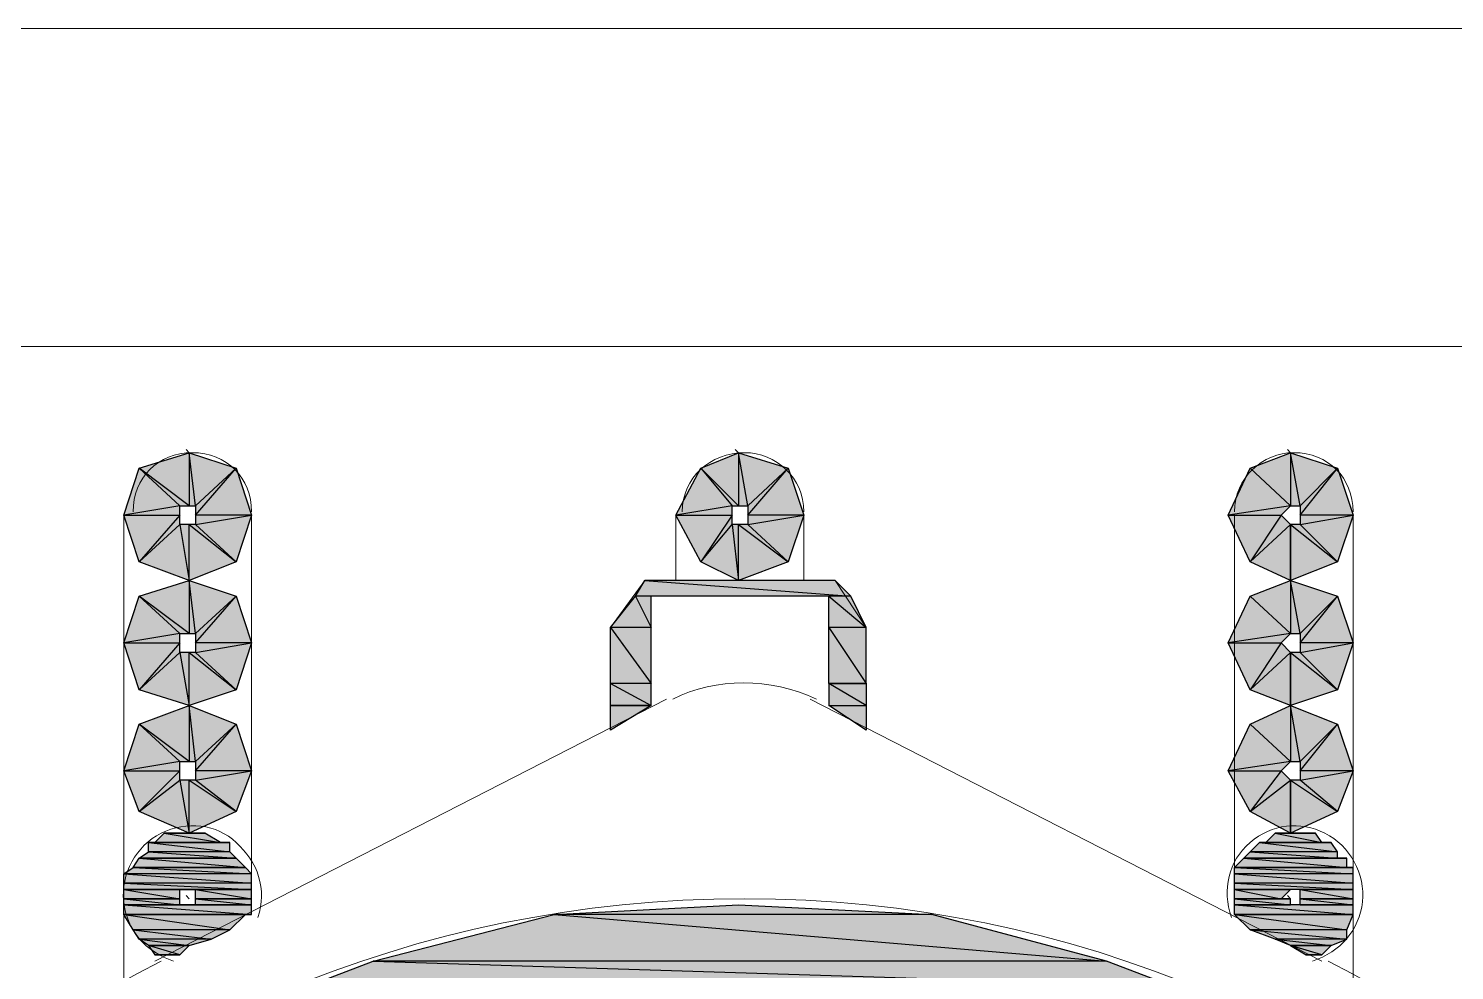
# Model space of a CAD drawing. Header units: millimetres. Extents: x 53 to 176, y -29 to 32.
# Drawn here: x 116.711 to 117.35, y -6.042 to -5.62 of the extents above; entities that cross this region are included whole.
import ezdxf

# ---------------------------------------------------------------- set-up
doc = ezdxf.new("R2010")
doc.units = ezdxf.units.MM
doc.layers.add('15 - Quadro de medição', color=6, linetype='Continuous')

msp = doc.modelspace()

# ---------------------------------------------------------------- hatches: boundary and pattern name
at = {"layer": '15 - Quadro de medição', "true_color": 0x000007}
h = msp.add_hatch(color=7, dxfattribs=at)
h.paths.add_polyline_path([(116.8041, -5.85862), (116.78594, -5.84186), (116.81108, -5.83767)])
h.paths.add_polyline_path([(116.78594, -5.84186), (116.81108, -5.83767), (116.78594, -5.83767)])
h.paths.add_polyline_path([(116.81108, -5.83767), (116.78594, -5.83767), (116.8041, -5.81672)])
h.paths.add_polyline_path([(116.78594, -5.83767), (116.8041, -5.81672), (116.78594, -5.83348)])
h.paths.add_polyline_path([(116.8041, -5.81672), (116.78594, -5.83348), (116.78315, -5.80973)])
h.paths.add_polyline_path([(116.78594, -5.83348), (116.78315, -5.80973), (116.78315, -5.83348)])
h.paths.add_polyline_path([(116.78315, -5.80973), (116.78315, -5.83348), (116.7608, -5.81672)])
h.paths.add_polyline_path([(116.78315, -5.83348), (116.7608, -5.81672), (116.77896, -5.83348)])
h.paths.add_polyline_path([(116.7608, -5.81672), (116.77896, -5.83348), (116.75382, -5.83767)])
h.paths.add_polyline_path([(116.77896, -5.83348), (116.75382, -5.83767), (116.77896, -5.83767)])
h.paths.add_polyline_path([(116.75382, -5.83767), (116.77896, -5.83767), (116.7608, -5.85862)])
h.paths.add_polyline_path([(116.77896, -5.83767), (116.7608, -5.85862), (116.77896, -5.84186)])
h.paths.add_polyline_path([(116.7608, -5.85862), (116.77896, -5.84186), (116.78315, -5.867)])
h.paths.add_polyline_path([(116.77896, -5.84186), (116.78315, -5.867), (116.78315, -5.84186)])
h.paths.add_polyline_path([(116.78315, -5.867), (116.78315, -5.84186), (116.8041, -5.85862)])
h.paths.add_polyline_path([(116.78315, -5.84186), (116.8041, -5.85862), (116.78594, -5.84186)])
h = msp.add_hatch(color=7, dxfattribs=at)
h.paths.add_polyline_path([(117.05133, -5.85862), (117.03317, -5.84186), (117.05831, -5.83767)])
h.paths.add_polyline_path([(117.03317, -5.84186), (117.05831, -5.83767), (117.03317, -5.83767)])
h.paths.add_polyline_path([(117.05831, -5.83767), (117.03317, -5.83767), (117.05133, -5.81672)])
h.paths.add_polyline_path([(117.03317, -5.83767), (117.05133, -5.81672), (117.03317, -5.83348)])
h.paths.add_polyline_path([(117.05133, -5.81672), (117.03317, -5.83348), (117.02898, -5.80973)])
h.paths.add_polyline_path([(117.03317, -5.83348), (117.02898, -5.80973), (117.02898, -5.83348)])
h.paths.add_polyline_path([(117.02898, -5.80973), (117.02898, -5.83348), (117.01222, -5.81672)])
h.paths.add_polyline_path([(117.02898, -5.83348), (117.01222, -5.81672), (117.02618, -5.83348)])
h.paths.add_polyline_path([(117.01222, -5.81672), (117.02618, -5.83348), (117.00104, -5.83767)])
h.paths.add_polyline_path([(117.02618, -5.83348), (117.00104, -5.83767), (117.02618, -5.83767)])
h.paths.add_polyline_path([(117.00104, -5.83767), (117.02618, -5.83767), (117.01222, -5.85862)])
h.paths.add_polyline_path([(117.02618, -5.83767), (117.01222, -5.85862), (117.02618, -5.84186)])
h.paths.add_polyline_path([(117.01222, -5.85862), (117.02618, -5.84186), (117.02898, -5.867)])
h.paths.add_polyline_path([(117.02618, -5.84186), (117.02898, -5.867), (117.02898, -5.84186)])
h.paths.add_polyline_path([(117.02898, -5.867), (117.02898, -5.84186), (117.05133, -5.85862)])
h.paths.add_polyline_path([(117.02898, -5.84186), (117.05133, -5.85862), (117.03317, -5.84186)])
h = msp.add_hatch(color=7, dxfattribs=at)
h.paths.add_polyline_path([(117.30414, -5.83767), (117.28039, -5.83767), (117.29715, -5.81672)])
h.paths.add_polyline_path([(117.28039, -5.83767), (117.29715, -5.81672), (117.28039, -5.83348)])
h.paths.add_polyline_path([(117.29715, -5.81672), (117.28039, -5.83348), (117.2762, -5.80973)])
h.paths.add_polyline_path([(117.28039, -5.83348), (117.2762, -5.80973), (117.2762, -5.83348)])
h.paths.add_polyline_path([(117.2762, -5.80973), (117.2762, -5.83348), (117.25805, -5.81672)])
h = msp.add_hatch(color=7, dxfattribs=at)
h.paths.add_polyline_path([(117.25805, -5.81672), (117.2762, -5.83348), (117.24827, -5.83767)])
h.paths.add_polyline_path([(117.2762, -5.83348), (117.24827, -5.83767), (117.27201, -5.83767)])
h.paths.add_polyline_path([(117.24827, -5.83767), (117.27201, -5.83767), (117.25805, -5.85862)])
h.paths.add_polyline_path([(117.27201, -5.83767), (117.25805, -5.85862), (117.2762, -5.84186)])
h.paths.add_polyline_path([(117.25805, -5.85862), (117.2762, -5.84186), (117.2762, -5.867)])
h = msp.add_hatch(color=7, dxfattribs=at)
h.paths.add_polyline_path([(117.2762, -5.867), (117.2762, -5.84186), (117.29715, -5.85862)])
h.paths.add_polyline_path([(117.2762, -5.84186), (117.29715, -5.85862), (117.28039, -5.84186)])
h.paths.add_polyline_path([(117.29715, -5.85862), (117.28039, -5.84186), (117.30414, -5.83767)])
h.paths.add_polyline_path([(117.28039, -5.84186), (117.30414, -5.83767), (117.28039, -5.83767)])
h = msp.add_hatch(color=7, dxfattribs=at)
h.paths.add_polyline_path([(116.8041, -5.91589), (116.78594, -5.89913), (116.81108, -5.89494)])
h.paths.add_polyline_path([(116.78594, -5.89913), (116.81108, -5.89494), (116.78594, -5.89494)])
h.paths.add_polyline_path([(116.81108, -5.89494), (116.78594, -5.89494), (116.8041, -5.87399)])
h.paths.add_polyline_path([(116.78594, -5.89494), (116.8041, -5.87399), (116.78594, -5.89075)])
h.paths.add_polyline_path([(116.8041, -5.87399), (116.78594, -5.89075), (116.78315, -5.867)])
h.paths.add_polyline_path([(116.78594, -5.89075), (116.78315, -5.867), (116.78315, -5.89075)])
h.paths.add_polyline_path([(116.78315, -5.867), (116.78315, -5.89075), (116.7608, -5.87399)])
h.paths.add_polyline_path([(116.78315, -5.89075), (116.7608, -5.87399), (116.77896, -5.89075)])
h.paths.add_polyline_path([(116.7608, -5.87399), (116.77896, -5.89075), (116.75382, -5.89494)])
h.paths.add_polyline_path([(116.77896, -5.89075), (116.75382, -5.89494), (116.77896, -5.89494)])
h.paths.add_polyline_path([(116.75382, -5.89494), (116.77896, -5.89494), (116.7608, -5.91589)])
h.paths.add_polyline_path([(116.77896, -5.89494), (116.7608, -5.91589), (116.77896, -5.89913)])
h.paths.add_polyline_path([(116.7608, -5.91589), (116.77896, -5.89913), (116.78315, -5.92287)])
h.paths.add_polyline_path([(116.77896, -5.89913), (116.78315, -5.92287), (116.78315, -5.89913)])
h.paths.add_polyline_path([(116.78315, -5.92287), (116.78315, -5.89913), (116.8041, -5.91589)])
h.paths.add_polyline_path([(116.78315, -5.89913), (116.8041, -5.91589), (116.78594, -5.89913)])
h = msp.add_hatch(color=7, dxfattribs=at)
h.paths.add_polyline_path([(117.07228, -5.867), (116.98707, -5.867), (117.07926, -5.87399)])
h.paths.add_polyline_path([(116.98707, -5.867), (117.07926, -5.87399), (116.98288, -5.87399)])
h = msp.add_hatch(color=7, dxfattribs=at)
h.paths.add_polyline_path([(117.30414, -5.89494), (117.28039, -5.89494), (117.29715, -5.87399)])
h.paths.add_polyline_path([(117.28039, -5.89494), (117.29715, -5.87399), (117.28039, -5.89075)])
h.paths.add_polyline_path([(117.29715, -5.87399), (117.28039, -5.89075), (117.2762, -5.867)])
h.paths.add_polyline_path([(117.28039, -5.89075), (117.2762, -5.867), (117.2762, -5.89075)])
h.paths.add_polyline_path([(117.2762, -5.867), (117.2762, -5.89075), (117.25805, -5.87399)])
h = msp.add_hatch(color=7, dxfattribs=at)
h.paths.add_polyline_path([(116.98987, -5.87399), (116.98288, -5.87399), (116.98987, -5.88795)])
h.paths.add_polyline_path([(116.98288, -5.87399), (116.98987, -5.88795), (116.97171, -5.88795)])
h = msp.add_hatch(color=7, dxfattribs=at)
h.paths.add_polyline_path([(117.07926, -5.87399), (117.06948, -5.87399), (117.08624, -5.88795)])
h.paths.add_polyline_path([(117.06948, -5.87399), (117.08624, -5.88795), (117.06948, -5.88795)])
h = msp.add_hatch(color=7, dxfattribs=at)
h.paths.add_polyline_path([(117.25805, -5.87399), (117.2762, -5.89075), (117.24827, -5.89494)])
h.paths.add_polyline_path([(117.2762, -5.89075), (117.24827, -5.89494), (117.27201, -5.89494)])
h.paths.add_polyline_path([(117.24827, -5.89494), (117.27201, -5.89494), (117.25805, -5.91589)])
h.paths.add_polyline_path([(117.27201, -5.89494), (117.25805, -5.91589), (117.2762, -5.89913)])
h.paths.add_polyline_path([(117.25805, -5.91589), (117.2762, -5.89913), (117.2762, -5.92287)])
h = msp.add_hatch(color=7, dxfattribs=at)
h.paths.add_polyline_path([(116.98987, -5.88795), (116.97171, -5.88795), (116.98987, -5.91309)])
h.paths.add_polyline_path([(116.97171, -5.88795), (116.98987, -5.91309), (116.97171, -5.91309)])
h = msp.add_hatch(color=7, dxfattribs=at)
h.paths.add_polyline_path([(117.08624, -5.88795), (117.06948, -5.88795), (117.08624, -5.91309)])
h.paths.add_polyline_path([(117.06948, -5.88795), (117.08624, -5.91309), (117.06948, -5.91309)])
h = msp.add_hatch(color=7, dxfattribs=at)
h.paths.add_polyline_path([(117.2762, -5.92287), (117.2762, -5.89913), (117.29715, -5.91589)])
h.paths.add_polyline_path([(117.2762, -5.89913), (117.29715, -5.91589), (117.28039, -5.89913)])
h.paths.add_polyline_path([(117.29715, -5.91589), (117.28039, -5.89913), (117.30414, -5.89494)])
h.paths.add_polyline_path([(117.28039, -5.89913), (117.30414, -5.89494), (117.28039, -5.89494)])
h = msp.add_hatch(color=7, dxfattribs=at)
h.paths.add_polyline_path([(116.98987, -5.91309), (116.97171, -5.91309), (116.98987, -5.92287)])
h.paths.add_polyline_path([(116.97171, -5.91309), (116.98987, -5.92287), (116.97171, -5.92287)])
h = msp.add_hatch(color=7, dxfattribs=at)
h.paths.add_polyline_path([(117.06948, -5.91309), (117.06948, -5.92287), (117.08624, -5.92287)])
h.paths.add_polyline_path([(117.06948, -5.92287), (117.08624, -5.92287), (117.08624, -5.93405)])
for points in [[(117.06948, -5.91309), (117.08624, -5.91309), (117.08624, -5.92287)], [(116.97171, -5.92287), (116.98987, -5.92287), (116.97171, -5.93405)], [(117.2762, -5.98014), (117.28039, -5.98014), (117.279, -5.98014)], [(117.02898, -6.01226), (117.11558, -6.01645), (116.94657, -6.01645)], [(116.76499, -6.03042), (116.78315, -6.03042), (116.77896, -6.03461)], [(117.2762, -6.03042), (117.29436, -6.03042), (117.29017, -6.03461)]]:
    msp.add_hatch(color=7, dxfattribs=at).paths.add_polyline_path(points)
h = msp.add_hatch(color=7, dxfattribs=at)
h.paths.add_polyline_path([(116.8041, -5.97036), (116.78594, -5.95639), (116.81108, -5.9522)])
h.paths.add_polyline_path([(116.78594, -5.95639), (116.81108, -5.9522), (116.78594, -5.9522)])
h.paths.add_polyline_path([(116.81108, -5.9522), (116.78594, -5.9522), (116.8041, -5.93125)])
h.paths.add_polyline_path([(116.78594, -5.9522), (116.8041, -5.93125), (116.78594, -5.94801)])
h.paths.add_polyline_path([(116.8041, -5.93125), (116.78594, -5.94801), (116.78315, -5.92287)])
h.paths.add_polyline_path([(116.78594, -5.94801), (116.78315, -5.92287), (116.78315, -5.94801)])
h.paths.add_polyline_path([(116.78315, -5.92287), (116.78315, -5.94801), (116.7608, -5.93125)])
h.paths.add_polyline_path([(116.78315, -5.94801), (116.7608, -5.93125), (116.77896, -5.94801)])
h.paths.add_polyline_path([(116.7608, -5.93125), (116.77896, -5.94801), (116.75382, -5.9522)])
h.paths.add_polyline_path([(116.77896, -5.94801), (116.75382, -5.9522), (116.77896, -5.9522)])
h.paths.add_polyline_path([(116.75382, -5.9522), (116.77896, -5.9522), (116.7608, -5.97036)])
h.paths.add_polyline_path([(116.77896, -5.9522), (116.7608, -5.97036), (116.77896, -5.95639)])
h.paths.add_polyline_path([(116.7608, -5.97036), (116.77896, -5.95639), (116.78315, -5.98014)])
h.paths.add_polyline_path([(116.77896, -5.95639), (116.78315, -5.98014), (116.78315, -5.95639)])
h.paths.add_polyline_path([(116.78315, -5.98014), (116.78315, -5.95639), (116.8041, -5.97036)])
h.paths.add_polyline_path([(116.78315, -5.95639), (116.8041, -5.97036), (116.78594, -5.95639)])
h = msp.add_hatch(color=7, dxfattribs=at)
h.paths.add_polyline_path([(117.30414, -5.9522), (117.28039, -5.9522), (117.29715, -5.93125)])
h.paths.add_polyline_path([(117.28039, -5.9522), (117.29715, -5.93125), (117.28039, -5.94801)])
h.paths.add_polyline_path([(117.29715, -5.93125), (117.28039, -5.94801), (117.2762, -5.92287)])
h.paths.add_polyline_path([(117.28039, -5.94801), (117.2762, -5.92287), (117.2762, -5.94801)])
h.paths.add_polyline_path([(117.2762, -5.92287), (117.2762, -5.94801), (117.25805, -5.93125)])
h = msp.add_hatch(color=7, dxfattribs=at)
h.paths.add_polyline_path([(117.25805, -5.93125), (117.2762, -5.94801), (117.24827, -5.9522)])
h.paths.add_polyline_path([(117.2762, -5.94801), (117.24827, -5.9522), (117.27201, -5.9522)])
h.paths.add_polyline_path([(117.24827, -5.9522), (117.27201, -5.9522), (117.25805, -5.97036)])
h.paths.add_polyline_path([(117.27201, -5.9522), (117.25805, -5.97036), (117.2762, -5.95639)])
h.paths.add_polyline_path([(117.25805, -5.97036), (117.2762, -5.95639), (117.2762, -5.98014)])
h = msp.add_hatch(color=7, dxfattribs=at)
h.paths.add_polyline_path([(117.2762, -5.98014), (117.2762, -5.95639), (117.29715, -5.97036)])
h.paths.add_polyline_path([(117.2762, -5.95639), (117.29715, -5.97036), (117.28039, -5.95639)])
h.paths.add_polyline_path([(117.29715, -5.97036), (117.28039, -5.95639), (117.30414, -5.9522)])
h.paths.add_polyline_path([(117.28039, -5.95639), (117.30414, -5.9522), (117.28039, -5.9522)])
h = msp.add_hatch(color=7, dxfattribs=at)
h.paths.add_polyline_path([(116.79013, -5.98014), (116.77197, -5.98014), (116.79711, -5.98433)])
h.paths.add_polyline_path([(116.77197, -5.98014), (116.79711, -5.98433), (116.76778, -5.98433)])
h.paths.add_polyline_path([(116.79711, -5.98433), (116.76778, -5.98433)])
h.paths.add_polyline_path([(116.76778, -5.98433), (116.79711, -5.98433)])
h = msp.add_hatch(color=7, dxfattribs=at)
h.paths.add_polyline_path([(117.28738, -5.98014), (117.26922, -5.98014), (117.29017, -5.98433)])
h.paths.add_polyline_path([(117.26922, -5.98014), (117.29017, -5.98433), (117.26503, -5.98433)])
h.paths.add_polyline_path([(117.29017, -5.98433), (117.26503, -5.98433)])
h.paths.add_polyline_path([(117.26503, -5.98433), (117.29017, -5.98433)])
h = msp.add_hatch(color=7, dxfattribs=at)
h.paths.add_polyline_path([(117.28738, -5.98014), (117.26922, -5.98014)])
h.paths.add_polyline_path([(117.28738, -5.98014), (117.26922, -5.98014), (117.28319, -5.98014)])
h = msp.add_hatch(color=7, dxfattribs=at)
h.paths.add_polyline_path([(116.80131, -5.98433), (116.76499, -5.98433), (116.80131, -5.98852)])
h.paths.add_polyline_path([(116.76499, -5.98433), (116.80131, -5.98852), (116.76499, -5.98852)])
h = msp.add_hatch(color=7, dxfattribs=at)
h.paths.add_polyline_path([(117.29436, -5.98433), (117.26224, -5.98433), (117.29715, -5.98852)])
h.paths.add_polyline_path([(117.26224, -5.98433), (117.29715, -5.98852), (117.25805, -5.98852)])
h = msp.add_hatch(color=7, dxfattribs=at)
h.paths.add_polyline_path([(116.8041, -5.99131), (116.7608, -5.99131), (116.80829, -5.9955)])
h.paths.add_polyline_path([(116.7608, -5.99131), (116.80829, -5.9955), (116.75801, -5.9955)])
h.paths.add_polyline_path([(116.80829, -5.9955), (116.75801, -5.9955)])
h.paths.add_polyline_path([(116.75801, -5.9955), (116.80829, -5.9955)])
h = msp.add_hatch(color=7, dxfattribs=at)
h.paths.add_polyline_path([(116.80131, -5.98852), (116.76499, -5.98852), (116.8041, -5.99131)])
h.paths.add_polyline_path([(116.76499, -5.98852), (116.8041, -5.99131), (116.7608, -5.99131)])
h.paths.add_polyline_path([(116.8041, -5.99131), (116.7608, -5.99131)])
h.paths.add_polyline_path([(116.7608, -5.99131), (116.8041, -5.99131)])
h = msp.add_hatch(color=7, dxfattribs=at)
h.paths.add_polyline_path([(117.30134, -5.99131), (117.25525, -5.99131), (117.30134, -5.9955)])
h.paths.add_polyline_path([(117.25525, -5.99131), (117.30134, -5.9955), (117.25106, -5.9955)])
h = msp.add_hatch(color=7, dxfattribs=at)
h.paths.add_polyline_path([(117.29715, -5.98852), (117.25805, -5.98852), (117.29715, -5.99131)])
h.paths.add_polyline_path([(117.25805, -5.98852), (117.29715, -5.99131), (117.25525, -5.99131)])
h = msp.add_hatch(color=7, dxfattribs=at)
h.paths.add_polyline_path([(117.30134, -5.99131), (117.25525, -5.99131)])
h.paths.add_polyline_path([(117.30134, -5.99131), (117.25525, -5.99131), (117.29715, -5.99131)])
h = msp.add_hatch(color=7, dxfattribs=at)
h.paths.add_polyline_path([(116.80829, -5.9955), (116.75801, -5.9955), (116.81108, -5.9983)])
h.paths.add_polyline_path([(116.75801, -5.9955), (116.81108, -5.9983), (116.75382, -5.9983)])
h = msp.add_hatch(color=7, dxfattribs=at)
h.paths.add_polyline_path([(116.81108, -5.9983), (116.75382, -5.9983), (116.81108, -6.00249)])
h.paths.add_polyline_path([(116.75382, -5.9983), (116.81108, -6.00249), (116.75382, -6.00249)])
h = msp.add_hatch(color=7, dxfattribs=at)
h.paths.add_polyline_path([(117.30414, -5.9955), (117.25106, -5.9955)])
h.paths.add_polyline_path([(117.30414, -5.9955), (117.25106, -5.9955), (117.30134, -5.9955)])
h = msp.add_hatch(color=7, dxfattribs=at)
h.paths.add_polyline_path([(117.30414, -5.9955), (117.25106, -5.9955), (117.30414, -5.9983)])
h.paths.add_polyline_path([(117.25106, -5.9955), (117.30414, -5.9983), (117.25106, -5.9983)])
h = msp.add_hatch(color=7, dxfattribs=at)
h.paths.add_polyline_path([(117.30414, -5.9983), (117.25106, -5.9983), (117.30414, -6.00249)])
h.paths.add_polyline_path([(117.25106, -5.9983), (117.30414, -6.00249), (117.25106, -6.00249)])
h = msp.add_hatch(color=7, dxfattribs=at)
h.paths.add_polyline_path([(116.81108, -6.00249), (116.75382, -6.00249), (116.81108, -6.00528)])
h.paths.add_polyline_path([(116.75382, -6.00249), (116.81108, -6.00528), (116.75382, -6.00528)])
h = msp.add_hatch(color=7, dxfattribs=at)
h.paths.add_polyline_path([(116.77896, -6.00528), (116.75382, -6.00528)])
h.paths.add_polyline_path([(116.77896, -6.00528), (116.75382, -6.00528), (116.78315, -6.00528)])
h = msp.add_hatch(color=7, dxfattribs=at)
h.paths.add_polyline_path([(116.77896, -6.00528), (116.75382, -6.00528), (116.77896, -6.00947)])
h.paths.add_polyline_path([(116.75382, -6.00528), (116.77896, -6.00947), (116.75382, -6.00947)])
h = msp.add_hatch(color=7, dxfattribs=at)
h.paths.add_polyline_path([(116.81108, -6.00528), (116.78594, -6.00528), (116.81108, -6.00947)])
h.paths.add_polyline_path([(116.78594, -6.00528), (116.81108, -6.00947), (116.78594, -6.00947)])
h = msp.add_hatch(color=7, dxfattribs=at)
h.paths.add_polyline_path([(117.30414, -6.00249), (117.25106, -6.00249), (117.30414, -6.00528)])
h.paths.add_polyline_path([(117.25106, -6.00249), (117.30414, -6.00528), (117.25106, -6.00528)])
h = msp.add_hatch(color=7, dxfattribs=at)
h.paths.add_polyline_path([(117.2762, -6.00528), (117.25106, -6.00528), (117.27201, -6.00947)])
h.paths.add_polyline_path([(117.25106, -6.00528), (117.27201, -6.00947), (117.25106, -6.00947)])
h = msp.add_hatch(color=7, dxfattribs=at)
h.paths.add_polyline_path([(117.30414, -6.00528), (117.28039, -6.00528), (117.30414, -6.00947)])
h.paths.add_polyline_path([(117.28039, -6.00528), (117.30414, -6.00947), (117.28039, -6.00947)])
h = msp.add_hatch(color=7, dxfattribs=at)
h.paths.add_polyline_path([(116.77896, -6.00947), (116.75382, -6.00947), (116.77896, -6.01226)])
h.paths.add_polyline_path([(116.75382, -6.00947), (116.77896, -6.01226), (116.75382, -6.01226)])
h = msp.add_hatch(color=7, dxfattribs=at)
h.paths.add_polyline_path([(116.78315, -6.01226), (116.75382, -6.01226)])
h.paths.add_polyline_path([(116.78315, -6.01226), (116.75382, -6.01226), (116.77896, -6.01226)])
h = msp.add_hatch(color=7, dxfattribs=at)
h.paths.add_polyline_path([(116.81108, -6.01226), (116.75382, -6.01226), (116.81108, -6.01645)])
h.paths.add_polyline_path([(116.75382, -6.01226), (116.81108, -6.01645), (116.75382, -6.01645)])
h.paths.add_polyline_path([(116.81108, -6.01645), (116.75382, -6.01645)])
h.paths.add_polyline_path([(116.75382, -6.01645), (116.81108, -6.01645)])
h = msp.add_hatch(color=7, dxfattribs=at)
h.paths.add_polyline_path([(116.81108, -6.00947), (116.78594, -6.00947), (116.81108, -6.01226)])
h.paths.add_polyline_path([(116.78594, -6.00947), (116.81108, -6.01226), (116.78594, -6.01226)])
h = msp.add_hatch(color=7, dxfattribs=at)
h.paths.add_polyline_path([(117.2762, -6.00947), (117.25106, -6.00947)])
h.paths.add_polyline_path([(117.2762, -6.00947), (117.25106, -6.00947), (117.27201, -6.00947)])
h = msp.add_hatch(color=7, dxfattribs=at)
h.paths.add_polyline_path([(117.2762, -6.00947), (117.25106, -6.00947), (117.2762, -6.01226)])
h.paths.add_polyline_path([(117.25106, -6.00947), (117.2762, -6.01226), (117.25106, -6.01226)])
h = msp.add_hatch(color=7, dxfattribs=at)
h.paths.add_polyline_path([(117.30414, -6.01226), (117.25106, -6.01226), (117.30414, -6.01645)])
h.paths.add_polyline_path([(117.25106, -6.01226), (117.30414, -6.01645), (117.25106, -6.01645)])
h.paths.add_polyline_path([(117.30414, -6.01645), (117.25106, -6.01645)])
h.paths.add_polyline_path([(117.25106, -6.01645), (117.30414, -6.01645)])
h.paths.add_polyline_path([(117.30414, -6.01645), (117.25106, -6.01645)])
h.paths.add_polyline_path([(117.30414, -6.01645), (117.25106, -6.01645)])
h = msp.add_hatch(color=7, dxfattribs=at)
h.paths.add_polyline_path([(117.30414, -6.00947), (117.28039, -6.00947), (117.30414, -6.01226)])
h.paths.add_polyline_path([(117.28039, -6.00947), (117.30414, -6.01226), (117.28039, -6.01226)])
h = msp.add_hatch(color=7, dxfattribs=at)
h.paths.add_polyline_path([(116.80829, -6.01645), (116.75382, -6.01645)])
h.paths.add_polyline_path([(116.80829, -6.01645), (116.75382, -6.01645), (116.81108, -6.01645)])
h = msp.add_hatch(color=7, dxfattribs=at)
h.paths.add_polyline_path([(116.80829, -6.01645), (116.75382, -6.01645), (116.80131, -6.02344)])
h.paths.add_polyline_path([(116.75382, -6.01645), (116.80131, -6.02344), (116.75801, -6.02344)])
h = msp.add_hatch(color=7, dxfattribs=at)
h.paths.add_polyline_path([(117.11558, -6.01645), (116.94657, -6.01645), (117.19379, -6.03741)])
h.paths.add_polyline_path([(116.94657, -6.01645), (117.19379, -6.03741), (116.86556, -6.03741)])
h = msp.add_hatch(color=7, dxfattribs=at)
h.paths.add_polyline_path([(117.30414, -6.01645), (117.25106, -6.01645), (117.30134, -6.02344)])
h.paths.add_polyline_path([(117.25106, -6.01645), (117.30134, -6.02344), (117.25805, -6.02344)])
h = msp.add_hatch(color=7, dxfattribs=at)
h.paths.add_polyline_path([(116.80131, -6.02344), (116.75801, -6.02344), (116.79292, -6.02763)])
h.paths.add_polyline_path([(116.75801, -6.02344), (116.79292, -6.02763), (116.7608, -6.02763)])
h = msp.add_hatch(color=7, dxfattribs=at)
h.paths.add_polyline_path([(117.30134, -6.02344), (117.25805, -6.02344), (117.30134, -6.02763)])
h.paths.add_polyline_path([(117.25805, -6.02344), (117.30134, -6.02763), (117.26922, -6.02763)])
h = msp.add_hatch(color=7, dxfattribs=at)
h.paths.add_polyline_path([(116.79292, -6.02763), (116.7608, -6.02763), (116.78315, -6.03042)])
h.paths.add_polyline_path([(116.7608, -6.02763), (116.78315, -6.03042), (116.76499, -6.03042)])
h = msp.add_hatch(color=7, dxfattribs=at)
h.paths.add_polyline_path([(116.76499, -6.03042), (116.76778, -6.03461), (116.77896, -6.03461)])
h.paths.add_polyline_path([(116.76778, -6.03461), (116.77896, -6.03461), (116.77616, -6.03461)])
h = msp.add_hatch(color=7, dxfattribs=at)
h.paths.add_polyline_path([(117.30134, -6.02763), (117.26922, -6.02763), (117.29436, -6.03042)])
h.paths.add_polyline_path([(117.26922, -6.02763), (117.29436, -6.03042), (117.2762, -6.03042)])
h = msp.add_hatch(color=7, dxfattribs=at)
h.paths.add_polyline_path([(117.2762, -6.03042), (117.28319, -6.03461), (117.29017, -6.03461)])
h.paths.add_polyline_path([(117.28319, -6.03461), (117.29017, -6.03461), (117.28738, -6.03461)])
h = msp.add_hatch(color=7, dxfattribs=at)
h.paths.add_polyline_path([(117.19379, -6.03741), (116.86556, -6.03741), (117.22313, -6.04858)])
h.paths.add_polyline_path([(116.86556, -6.03741), (117.22313, -6.04858), (116.83622, -6.04858)])

# ---------------------------------------------------------------- linework, layer by layer
at = {"layer": '15 - Quadro de medição', "color": 7, "linetype": 'Continuous', "lineweight": 20, "true_color": 0x000007}
msp.add_lwpolyline([(116.10013, -5.61978), (117.95223, -5.61978), (117.95223, -9.32817), (116.10013, -9.32817)], close=True, dxfattribs=at)
for points in [[(116.17137, -5.76224), (117.88798, -5.76224), (117.88798, -9.32817), (116.16438, -9.32817), (116.16299, -9.32677), (116.10013, -9.32817)], [(116.18533, -5.76224), (117.86564, -5.76224), (117.86564, -5.76224)], [(116.78315, -5.80973), (116.78175, -5.80834), (116.78175, -5.80834)], [(117.02898, -5.80973), (117.02758, -5.80834), (117.02758, -5.80834)], [(117.2762, -5.80973), (117.27481, -5.80834), (117.27481, -5.80834)], [(116.75382, -6.04858), (116.75382, -5.83767), (116.75382, -5.83767)], [(116.81108, -5.83767), (116.81108, -6.01645), (116.81108, -6.01645)], [(117.00104, -5.83767), (117.00104, -5.867), (117.00104, -5.867)], [(117.05831, -5.867), (117.05831, -5.83767), (117.05831, -5.83767)], [(117.25106, -5.83767), (117.25106, -6.01645), (117.25106, -6.01645)], [(117.30414, -6.04858), (117.30414, -5.83767), (117.30414, -5.83767)], [(117.08624, -5.93405), (117.08624, -5.88795), (117.07228, -5.867), (117.02898, -5.867), (116.98707, -5.867), (116.97171, -5.88795), (116.97171, -5.93405)], [(117.06948, -5.92287), (117.06948, -5.91309), (117.06948, -5.87399), (117.02898, -5.87399), (116.98987, -5.87399), (116.98987, -5.91309), (116.98987, -5.92287)], [(116.99685, -5.92008), (116.76778, -6.03741), (116.76778, -6.03741)], [(117.29017, -6.03741), (117.0611, -5.92008), (117.0611, -5.92008)], [(116.78315, -6.00947), (116.78175, -6.00807), (116.78175, -6.00807)], [(117.2762, -6.00947), (117.27481, -6.00807), (117.27481, -6.00807)]]:
    msp.add_lwpolyline(points, dxfattribs=at)
at = {"layer": '15 - Quadro de medição', "color": 7, "linetype": 'Continuous', "lineweight": -2, "true_color": 0x000007}
for points in [[(116.78315, -5.80973), (116.78315, -5.83348), (116.7608, -5.81672)], [(116.8041, -5.81672), (116.78594, -5.83348), (116.78315, -5.80973)], [(116.78594, -5.83348), (116.78315, -5.80973), (116.78315, -5.83348)], [(117.02898, -5.80973), (117.02898, -5.83348), (117.01222, -5.81672)], [(117.05133, -5.81672), (117.03317, -5.83348), (117.02898, -5.80973)], [(117.03317, -5.83348), (117.02898, -5.80973), (117.02898, -5.83348)], [(117.2762, -5.80973), (117.2762, -5.83348), (117.25805, -5.81672)], [(117.29715, -5.81672), (117.28039, -5.83348), (117.2762, -5.80973)], [(117.28039, -5.83348), (117.2762, -5.80973), (117.2762, -5.83348)], [(116.7608, -5.81672), (116.77896, -5.83348), (116.75382, -5.83767)], [(116.78315, -5.83348), (116.7608, -5.81672), (116.77896, -5.83348)], [(116.81108, -5.83767), (116.78594, -5.83767), (116.8041, -5.81672)], [(116.78594, -5.83767), (116.8041, -5.81672), (116.78594, -5.83348)], [(117.01222, -5.81672), (117.02618, -5.83348), (117.00104, -5.83767)], [(117.02898, -5.83348), (117.01222, -5.81672), (117.02618, -5.83348)], [(117.05831, -5.83767), (117.03317, -5.83767), (117.05133, -5.81672)], [(117.03317, -5.83767), (117.05133, -5.81672), (117.03317, -5.83348)], [(117.25805, -5.81672), (117.2762, -5.83348), (117.24827, -5.83767)], [(117.30414, -5.83767), (117.28039, -5.83767), (117.29715, -5.81672)], [(117.28039, -5.83767), (117.29715, -5.81672), (117.28039, -5.83348)], [(116.77896, -5.83348), (116.75382, -5.83767), (116.77896, -5.83767)], [(117.02618, -5.83348), (117.00104, -5.83767), (117.02618, -5.83767)], [(117.2762, -5.83348), (117.24827, -5.83767), (117.27201, -5.83767)], [(116.75382, -5.83767), (116.77896, -5.83767), (116.7608, -5.85862)], [(116.77896, -5.83767), (116.7608, -5.85862), (116.77896, -5.84186)], [(116.8041, -5.85862), (116.78594, -5.84186), (116.81108, -5.83767)], [(116.78594, -5.84186), (116.81108, -5.83767), (116.78594, -5.83767)], [(117.00104, -5.83767), (117.02618, -5.83767), (117.01222, -5.85862)], [(117.02618, -5.83767), (117.01222, -5.85862), (117.02618, -5.84186)], [(117.05133, -5.85862), (117.03317, -5.84186), (117.05831, -5.83767)], [(117.03317, -5.84186), (117.05831, -5.83767), (117.03317, -5.83767)], [(117.24827, -5.83767), (117.27201, -5.83767), (117.25805, -5.85862)], [(117.27201, -5.83767), (117.25805, -5.85862), (117.2762, -5.84186)], [(117.29715, -5.85862), (117.28039, -5.84186), (117.30414, -5.83767)], [(117.28039, -5.84186), (117.30414, -5.83767), (117.28039, -5.83767)], [(116.7608, -5.85862), (116.77896, -5.84186), (116.78315, -5.867)], [(116.77896, -5.84186), (116.78315, -5.867), (116.78315, -5.84186)], [(116.78315, -5.867), (116.78315, -5.84186), (116.8041, -5.85862)], [(116.78315, -5.84186), (116.8041, -5.85862), (116.78594, -5.84186)], [(117.01222, -5.85862), (117.02618, -5.84186), (117.02898, -5.867)], [(117.02618, -5.84186), (117.02898, -5.867), (117.02898, -5.84186)], [(117.02898, -5.867), (117.02898, -5.84186), (117.05133, -5.85862)], [(117.02898, -5.84186), (117.05133, -5.85862), (117.03317, -5.84186)], [(117.25805, -5.85862), (117.2762, -5.84186), (117.2762, -5.867)], [(117.2762, -5.867), (117.2762, -5.84186), (117.29715, -5.85862)], [(117.2762, -5.84186), (117.29715, -5.85862), (117.28039, -5.84186)], [(116.78315, -5.867), (116.78315, -5.89075), (116.7608, -5.87399)], [(116.8041, -5.87399), (116.78594, -5.89075), (116.78315, -5.867)], [(116.78594, -5.89075), (116.78315, -5.867), (116.78315, -5.89075)], [(116.98707, -5.867), (117.07926, -5.87399), (116.98288, -5.87399)], [(117.07228, -5.867), (116.98707, -5.867), (117.07926, -5.87399)], [(117.2762, -5.867), (117.2762, -5.89075), (117.25805, -5.87399)], [(117.29715, -5.87399), (117.28039, -5.89075), (117.2762, -5.867)], [(117.28039, -5.89075), (117.2762, -5.867), (117.2762, -5.89075)], [(116.7608, -5.87399), (116.77896, -5.89075), (116.75382, -5.89494)], [(116.78315, -5.89075), (116.7608, -5.87399), (116.77896, -5.89075)], [(116.81108, -5.89494), (116.78594, -5.89494), (116.8041, -5.87399)], [(116.78594, -5.89494), (116.8041, -5.87399), (116.78594, -5.89075)], [(116.98288, -5.87399), (116.98987, -5.88795), (116.97171, -5.88795)], [(116.98987, -5.87399), (116.98288, -5.87399), (116.98987, -5.88795)], [(117.07926, -5.87399), (117.06948, -5.87399), (117.08624, -5.88795)], [(117.06948, -5.87399), (117.08624, -5.88795), (117.06948, -5.88795)], [(117.25805, -5.87399), (117.2762, -5.89075), (117.24827, -5.89494)], [(117.30414, -5.89494), (117.28039, -5.89494), (117.29715, -5.87399)], [(117.28039, -5.89494), (117.29715, -5.87399), (117.28039, -5.89075)], [(116.77896, -5.89075), (116.75382, -5.89494), (116.77896, -5.89494)], [(116.98987, -5.88795), (116.97171, -5.88795), (116.98987, -5.91309)], [(116.97171, -5.88795), (116.98987, -5.91309), (116.97171, -5.91309)], [(117.08624, -5.88795), (117.06948, -5.88795), (117.08624, -5.91309)], [(117.06948, -5.88795), (117.08624, -5.91309), (117.06948, -5.91309)], [(117.2762, -5.89075), (117.24827, -5.89494), (117.27201, -5.89494)], [(116.75382, -5.89494), (116.77896, -5.89494), (116.7608, -5.91589)], [(116.77896, -5.89494), (116.7608, -5.91589), (116.77896, -5.89913)], [(116.8041, -5.91589), (116.78594, -5.89913), (116.81108, -5.89494)], [(116.78594, -5.89913), (116.81108, -5.89494), (116.78594, -5.89494)], [(117.24827, -5.89494), (117.27201, -5.89494), (117.25805, -5.91589)], [(117.27201, -5.89494), (117.25805, -5.91589), (117.2762, -5.89913)], [(117.29715, -5.91589), (117.28039, -5.89913), (117.30414, -5.89494)], [(117.28039, -5.89913), (117.30414, -5.89494), (117.28039, -5.89494)], [(116.7608, -5.91589), (116.77896, -5.89913), (116.78315, -5.92287)], [(116.77896, -5.89913), (116.78315, -5.92287), (116.78315, -5.89913)], [(116.78315, -5.92287), (116.78315, -5.89913), (116.8041, -5.91589)], [(116.78315, -5.89913), (116.8041, -5.91589), (116.78594, -5.89913)], [(117.25805, -5.91589), (117.2762, -5.89913), (117.2762, -5.92287)], [(117.2762, -5.92287), (117.2762, -5.89913), (117.29715, -5.91589)], [(117.2762, -5.89913), (117.29715, -5.91589), (117.28039, -5.89913)], [(116.98987, -5.91309), (116.97171, -5.91309), (116.98987, -5.92287)], [(116.97171, -5.91309), (116.98987, -5.92287), (116.97171, -5.92287)], [(117.06948, -5.91309), (117.06948, -5.92287), (117.08624, -5.92287)], [(117.06948, -5.91309), (117.08624, -5.91309), (117.08624, -5.92287)], [(116.78315, -5.92287), (116.78315, -5.94801), (116.7608, -5.93125)], [(116.8041, -5.93125), (116.78594, -5.94801), (116.78315, -5.92287)], [(116.78594, -5.94801), (116.78315, -5.92287), (116.78315, -5.94801)], [(116.97171, -5.92287), (116.98987, -5.92287), (116.97171, -5.93405)], [(117.06948, -5.92287), (117.08624, -5.92287), (117.08624, -5.93405)], [(117.2762, -5.92287), (117.2762, -5.94801), (117.25805, -5.93125)], [(117.29715, -5.93125), (117.28039, -5.94801), (117.2762, -5.92287)], [(117.28039, -5.94801), (117.2762, -5.92287), (117.2762, -5.94801)], [(116.7608, -5.93125), (116.77896, -5.94801), (116.75382, -5.9522)], [(116.78315, -5.94801), (116.7608, -5.93125), (116.77896, -5.94801)], [(116.81108, -5.9522), (116.78594, -5.9522), (116.8041, -5.93125)], [(116.78594, -5.9522), (116.8041, -5.93125), (116.78594, -5.94801)], [(117.25805, -5.93125), (117.2762, -5.94801), (117.24827, -5.9522)], [(117.30414, -5.9522), (117.28039, -5.9522), (117.29715, -5.93125)], [(117.28039, -5.9522), (117.29715, -5.93125), (117.28039, -5.94801)], [(116.77896, -5.94801), (116.75382, -5.9522), (116.77896, -5.9522)], [(117.2762, -5.94801), (117.24827, -5.9522), (117.27201, -5.9522)], [(116.75382, -5.9522), (116.77896, -5.9522), (116.7608, -5.97036)], [(116.77896, -5.9522), (116.7608, -5.97036), (116.77896, -5.95639)], [(116.8041, -5.97036), (116.78594, -5.95639), (116.81108, -5.9522)], [(116.78594, -5.95639), (116.81108, -5.9522), (116.78594, -5.9522)], [(117.24827, -5.9522), (117.27201, -5.9522), (117.25805, -5.97036)], [(117.27201, -5.9522), (117.25805, -5.97036), (117.2762, -5.95639)], [(117.29715, -5.97036), (117.28039, -5.95639), (117.30414, -5.9522)], [(117.28039, -5.95639), (117.30414, -5.9522), (117.28039, -5.9522)], [(116.7608, -5.97036), (116.77896, -5.95639), (116.78315, -5.98014)], [(116.77896, -5.95639), (116.78315, -5.98014), (116.78315, -5.95639)], [(116.78315, -5.98014), (116.78315, -5.95639), (116.8041, -5.97036)], [(116.78315, -5.95639), (116.8041, -5.97036), (116.78594, -5.95639)], [(117.25805, -5.97036), (117.2762, -5.95639), (117.2762, -5.98014)], [(117.2762, -5.98014), (117.2762, -5.95639), (117.29715, -5.97036)], [(117.2762, -5.95639), (117.29715, -5.97036), (117.28039, -5.95639)], [(116.77197, -5.98014), (116.79711, -5.98433), (116.76778, -5.98433)], [(116.79013, -5.98014), (116.77616, -5.98014), (116.77197, -5.98014)], [(116.79013, -5.98014), (116.77197, -5.98014), (116.79711, -5.98433)], [(116.77896, -5.98014), (116.79013, -5.98014), (116.77616, -5.98014)], [(116.77616, -5.98014), (116.79013, -5.98014), (116.79013, -5.98014)], [(116.78594, -5.98014), (116.77896, -5.98014), (116.77896, -5.98014)], [(116.78594, -5.98014), (116.77896, -5.98014), (116.79013, -5.98014)], [(117.26922, -5.98014), (117.29017, -5.98433), (117.26503, -5.98433)], [(117.2762, -5.98014), (117.28319, -5.98014), (117.26922, -5.98014)], [(117.28738, -5.98014), (117.28738, -5.98014), (117.26922, -5.98014)], [(117.28738, -5.98014), (117.26922, -5.98014), (117.28319, -5.98014)], [(117.28738, -5.98014), (117.26922, -5.98014), (117.29017, -5.98433)], [(117.2762, -5.98014), (117.28039, -5.98014), (117.279, -5.98014)], [(117.28039, -5.98014), (117.2762, -5.98014), (117.28319, -5.98014)], [(116.76778, -5.98433), (116.80131, -5.98433), (116.76499, -5.98433)], [(116.80131, -5.98433), (116.76499, -5.98433), (116.80131, -5.98852)], [(116.76499, -5.98433), (116.80131, -5.98852), (116.76499, -5.98852)], [(116.79711, -5.98433), (116.76778, -5.98433)], [(116.76778, -5.98433), (116.79711, -5.98433), (116.79711, -5.98433)], [(116.79711, -5.98433), (116.76778, -5.98433), (116.80131, -5.98433)], [(117.26224, -5.98433), (117.29715, -5.98852), (117.25805, -5.98852)], [(117.26503, -5.98433), (117.29436, -5.98433), (117.26224, -5.98433)], [(117.29436, -5.98433), (117.26224, -5.98433), (117.29715, -5.98852)], [(117.29017, -5.98433), (117.26503, -5.98433)], [(117.26503, -5.98433), (117.29017, -5.98433), (117.29017, -5.98433)], [(117.29017, -5.98433), (117.26503, -5.98433), (117.29436, -5.98433)], [(116.7608, -5.99131), (116.80829, -5.9955), (116.75801, -5.9955)], [(116.76499, -5.98852), (116.8041, -5.99131), (116.7608, -5.99131)], [(116.8041, -5.99131), (116.7608, -5.99131)], [(116.7608, -5.99131), (116.8041, -5.99131), (116.8041, -5.99131)], [(116.8041, -5.99131), (116.7608, -5.99131), (116.80829, -5.9955)], [(116.80131, -5.98852), (116.76499, -5.98852), (116.8041, -5.99131)], [(117.25525, -5.99131), (117.30134, -5.9955), (117.25106, -5.9955)], [(117.25805, -5.98852), (117.29715, -5.99131), (117.25525, -5.99131)], [(117.30134, -5.99131), (117.30134, -5.99131), (117.25525, -5.99131)], [(117.30134, -5.99131), (117.25525, -5.99131), (117.29715, -5.99131)], [(117.30134, -5.99131), (117.25525, -5.99131), (117.30134, -5.9955)], [(117.29715, -5.98852), (117.25805, -5.98852), (117.29715, -5.99131)], [(116.75801, -5.9955), (116.81108, -5.9983), (116.75382, -5.9983)], [(116.81108, -5.9983), (116.75382, -5.9983), (116.81108, -6.00249)], [(116.75382, -5.9983), (116.81108, -6.00249), (116.75382, -6.00249)], [(116.80829, -5.9955), (116.75801, -5.9955)], [(116.75801, -5.9955), (116.80829, -5.9955), (116.80829, -5.9955)], [(116.80829, -5.9955), (116.75801, -5.9955), (116.81108, -5.9983)], [(117.30414, -5.9955), (117.30414, -5.9955), (117.25106, -5.9955)], [(117.30414, -5.9955), (117.25106, -5.9955), (117.30134, -5.9955)], [(117.30414, -5.9955), (117.25106, -5.9955), (117.30414, -5.9983)], [(117.25106, -5.9955), (117.30414, -5.9983), (117.25106, -5.9983)], [(117.30414, -5.9983), (117.25106, -5.9983), (117.30414, -6.00249)], [(117.25106, -5.9983), (117.30414, -6.00249), (117.25106, -6.00249)], [(116.81108, -6.00249), (116.75382, -6.00249), (116.81108, -6.00528)], [(116.75382, -6.00249), (116.81108, -6.00528), (116.75382, -6.00528)], [(116.75382, -6.00528), (116.78315, -6.00528), (116.78315, -6.00528)], [(116.78315, -6.00528), (116.78315, -6.00528), (116.75382, -6.00528)], [(116.77896, -6.00528), (116.77896, -6.00528), (116.75382, -6.00528)], [(116.77896, -6.00528), (116.75382, -6.00528), (116.78315, -6.00528)], [(116.75382, -6.00528), (116.77896, -6.00528), (116.77896, -6.00528)], [(116.77896, -6.00528), (116.77896, -6.00528), (116.75382, -6.00528)], [(116.75382, -6.00528), (116.77896, -6.00528), (116.77896, -6.00528)], [(116.77896, -6.00528), (116.77896, -6.00528), (116.75382, -6.00528)], [(116.77896, -6.00528), (116.75382, -6.00528)], [(116.75382, -6.00528), (116.77896, -6.00528), (116.77896, -6.00528)], [(116.75382, -6.00528), (116.77896, -6.00528), (116.77896, -6.00528)], [(116.77896, -6.00528), (116.77896, -6.00528), (116.75382, -6.00528)], [(116.75382, -6.00528), (116.77896, -6.00528), (116.77896, -6.00528)], [(116.77896, -6.00528), (116.77896, -6.00528), (116.75382, -6.00528)], [(116.77896, -6.00528), (116.75382, -6.00528), (116.77896, -6.00947)], [(116.75382, -6.00528), (116.77896, -6.00947), (116.75382, -6.00947)], [(116.78315, -6.00528), (116.81108, -6.00528), (116.81108, -6.00528)], [(116.81108, -6.00528), (116.81108, -6.00528), (116.78315, -6.00528)], [(116.81108, -6.00528), (116.78315, -6.00528)], [(116.78315, -6.00528), (116.81108, -6.00528), (116.81108, -6.00528)], [(116.78315, -6.00528), (116.81108, -6.00528), (116.81108, -6.00528)], [(116.81108, -6.00528), (116.81108, -6.00528), (116.78315, -6.00528)], [(116.81108, -6.00528), (116.78315, -6.00528)], [(116.78315, -6.00528), (116.81108, -6.00528), (116.78594, -6.00528)], [(116.78594, -6.00528), (116.81108, -6.00528), (116.81108, -6.00528)], [(116.81108, -6.00528), (116.81108, -6.00528), (116.78594, -6.00528)], [(116.78594, -6.00528), (116.81108, -6.00528), (116.81108, -6.00528)], [(116.81108, -6.00528), (116.81108, -6.00528), (116.78594, -6.00528)], [(116.78594, -6.00528), (116.81108, -6.00528), (116.81108, -6.00528)], [(116.81108, -6.00528), (116.81108, -6.00528), (116.78594, -6.00528)], [(116.81108, -6.00528), (116.78594, -6.00528), (116.81108, -6.00947)], [(116.78594, -6.00528), (116.81108, -6.00947), (116.78594, -6.00947)], [(117.30414, -6.00249), (117.25106, -6.00249), (117.30414, -6.00528)], [(117.25106, -6.00249), (117.30414, -6.00528), (117.25106, -6.00528)], [(117.25106, -6.00528), (117.2762, -6.00528), (117.2762, -6.00528)], [(117.2762, -6.00528), (117.2762, -6.00528), (117.25106, -6.00528)], [(117.25106, -6.00528), (117.2762, -6.00528), (117.2762, -6.00528)], [(117.2762, -6.00528), (117.2762, -6.00528), (117.25106, -6.00528)], [(117.25106, -6.00528), (117.2762, -6.00528), (117.2762, -6.00528)], [(117.2762, -6.00528), (117.2762, -6.00528), (117.25106, -6.00528)], [(117.25106, -6.00528), (117.2762, -6.00528), (117.2762, -6.00528)], [(117.2762, -6.00528), (117.2762, -6.00528), (117.25106, -6.00528)], [(117.25106, -6.00528), (117.2762, -6.00528), (117.2762, -6.00528)], [(117.2762, -6.00528), (117.2762, -6.00528), (117.25106, -6.00528)], [(117.25106, -6.00528), (117.2762, -6.00528), (117.2762, -6.00528)], [(117.2762, -6.00528), (117.2762, -6.00528), (117.25106, -6.00528)], [(117.25106, -6.00528), (117.2762, -6.00528), (117.2762, -6.00528)], [(117.2762, -6.00528), (117.2762, -6.00528), (117.25106, -6.00528)], [(117.2762, -6.00528), (117.25106, -6.00528), (117.27201, -6.00947)], [(117.25106, -6.00528), (117.27201, -6.00947), (117.25106, -6.00947)], [(117.28039, -6.00528), (117.30414, -6.00528), (117.30414, -6.00528)], [(117.30414, -6.00528), (117.30414, -6.00528), (117.28039, -6.00528)], [(117.28039, -6.00528), (117.30414, -6.00528), (117.30414, -6.00528)], [(117.30414, -6.00528), (117.30414, -6.00528), (117.28039, -6.00528)], [(117.28039, -6.00528), (117.30414, -6.00528), (117.30414, -6.00528)], [(117.30414, -6.00528), (117.30414, -6.00528), (117.28039, -6.00528)], [(117.28039, -6.00528), (117.30414, -6.00528), (117.30414, -6.00528)], [(117.30414, -6.00528), (117.30414, -6.00528), (117.28039, -6.00528)], [(117.28039, -6.00528), (117.30414, -6.00528), (117.30414, -6.00528)], [(117.30414, -6.00528), (117.30414, -6.00528), (117.28039, -6.00528)], [(117.30414, -6.00528), (117.28039, -6.00528)], [(117.28039, -6.00528), (117.30414, -6.00528), (117.30414, -6.00528)], [(117.28039, -6.00528), (117.30414, -6.00528), (117.30414, -6.00528)], [(117.30414, -6.00528), (117.30414, -6.00528), (117.28039, -6.00528)], [(117.30414, -6.00528), (117.28039, -6.00528), (117.30414, -6.00947)], [(117.28039, -6.00528), (117.30414, -6.00947), (117.28039, -6.00947)], [(116.75382, -6.00947), (116.77896, -6.00947), (116.77896, -6.00947)], [(116.77896, -6.00947), (116.77896, -6.00947), (116.75382, -6.00947)], [(116.75382, -6.00947), (116.77896, -6.00947), (116.77896, -6.00947)], [(116.77896, -6.00947), (116.77896, -6.00947), (116.75382, -6.00947)], [(116.75382, -6.00947), (116.77896, -6.00947), (116.77896, -6.00947)], [(116.77896, -6.00947), (116.77896, -6.00947), (116.75382, -6.00947)], [(116.75382, -6.00947), (116.77896, -6.00947), (116.77896, -6.00947)], [(116.77896, -6.00947), (116.77896, -6.00947), (116.75382, -6.00947)], [(116.75382, -6.00947), (116.77896, -6.00947), (116.77896, -6.00947)], [(116.77896, -6.00947), (116.77896, -6.00947), (116.75382, -6.00947)], [(116.77896, -6.00947), (116.75382, -6.00947), (116.77896, -6.01226)], [(116.75382, -6.00947), (116.77896, -6.01226), (116.75382, -6.01226)], [(116.75382, -6.01226), (116.77896, -6.01226), (116.77896, -6.01226)], [(116.77896, -6.01226), (116.77896, -6.01226), (116.75382, -6.01226)], [(116.78315, -6.01226), (116.78315, -6.01226), (116.75382, -6.01226)], [(116.78315, -6.01226), (116.75382, -6.01226), (116.77896, -6.01226)], [(116.75382, -6.01226), (116.78315, -6.01226), (116.78315, -6.01226)], [(116.78315, -6.01226), (116.78315, -6.01226), (116.75382, -6.01226)], [(116.75382, -6.01226), (116.78315, -6.01226), (116.78315, -6.01226)], [(116.78315, -6.01226), (116.78315, -6.01226), (116.75382, -6.01226)], [(116.81108, -6.01226), (116.75382, -6.01226), (116.81108, -6.01645)], [(116.75382, -6.01226), (116.81108, -6.01645), (116.75382, -6.01645)], [(116.78594, -6.01226), (116.81108, -6.01226), (116.78315, -6.01226)], [(116.78315, -6.01226), (116.81108, -6.01226), (116.81108, -6.01226)], [(116.81108, -6.01226), (116.81108, -6.01226), (116.78315, -6.01226)], [(116.78315, -6.01226), (116.81108, -6.01226), (116.81108, -6.01226)], [(116.81108, -6.01226), (116.81108, -6.01226), (116.78315, -6.01226)], [(116.81108, -6.01226), (116.78315, -6.01226)], [(116.78315, -6.01226), (116.81108, -6.01226), (116.81108, -6.01226)], [(116.78594, -6.00947), (116.81108, -6.00947), (116.81108, -6.00947)], [(116.81108, -6.00947), (116.81108, -6.00947), (116.78594, -6.00947)], [(116.78594, -6.00947), (116.81108, -6.00947), (116.81108, -6.00947)], [(116.81108, -6.00947), (116.81108, -6.00947), (116.78594, -6.00947)], [(116.78594, -6.00947), (116.81108, -6.00947), (116.81108, -6.00947)], [(116.81108, -6.00947), (116.81108, -6.00947), (116.78594, -6.00947)], [(116.78594, -6.00947), (116.81108, -6.00947), (116.81108, -6.00947)], [(116.81108, -6.00947), (116.81108, -6.00947), (116.78594, -6.00947)], [(116.78594, -6.00947), (116.81108, -6.00947), (116.81108, -6.00947)], [(116.81108, -6.00947), (116.81108, -6.00947), (116.78594, -6.00947)], [(116.81108, -6.00947), (116.78594, -6.00947), (116.81108, -6.01226)], [(116.78594, -6.00947), (116.81108, -6.01226), (116.78594, -6.01226)], [(116.81108, -6.01226), (116.78594, -6.01226)], [(117.02898, -6.01226), (117.11558, -6.01645), (116.94657, -6.01645)], [(117.25106, -6.00947), (117.27201, -6.00947), (117.27201, -6.00947)], [(117.27201, -6.00947), (117.27201, -6.00947), (117.25106, -6.00947)], [(117.25106, -6.00947), (117.27201, -6.00947), (117.27201, -6.00947)], [(117.27201, -6.00947), (117.27201, -6.00947), (117.25106, -6.00947)], [(117.2762, -6.00947), (117.2762, -6.00947), (117.25106, -6.00947)], [(117.2762, -6.00947), (117.25106, -6.00947), (117.27201, -6.00947)], [(117.25106, -6.00947), (117.2762, -6.00947), (117.2762, -6.00947)], [(117.2762, -6.00947), (117.2762, -6.00947), (117.25106, -6.00947)], [(117.25106, -6.00947), (117.2762, -6.00947), (117.2762, -6.00947)], [(117.2762, -6.00947), (117.2762, -6.00947), (117.25106, -6.00947)], [(117.2762, -6.00947), (117.25106, -6.00947), (117.2762, -6.01226)], [(117.25106, -6.00947), (117.2762, -6.01226), (117.25106, -6.01226)], [(117.25106, -6.01226), (117.2762, -6.01226), (117.2762, -6.01226)], [(117.2762, -6.01226), (117.2762, -6.01226), (117.25106, -6.01226)], [(117.25106, -6.01226), (117.2762, -6.01226), (117.2762, -6.01226)], [(117.2762, -6.01226), (117.2762, -6.01226), (117.25106, -6.01226)], [(117.2762, -6.01226), (117.25106, -6.01226)], [(117.25106, -6.01226), (117.2762, -6.01226), (117.2762, -6.01226)], [(117.25106, -6.01226), (117.2762, -6.01226), (117.2762, -6.01226)], [(117.2762, -6.01226), (117.2762, -6.01226), (117.25106, -6.01226)], [(117.30414, -6.01226), (117.25106, -6.01226), (117.30414, -6.01645)], [(117.25106, -6.01226), (117.30414, -6.01645), (117.25106, -6.01645)], [(117.28039, -6.00947), (117.30414, -6.00947), (117.30414, -6.00947)], [(117.30414, -6.00947), (117.30414, -6.00947), (117.28039, -6.00947)], [(117.28039, -6.00947), (117.30414, -6.00947), (117.30414, -6.00947)], [(117.30414, -6.00947), (117.30414, -6.00947), (117.28039, -6.00947)], [(117.28039, -6.00947), (117.30414, -6.00947), (117.30414, -6.00947)], [(117.30414, -6.00947), (117.30414, -6.00947), (117.28039, -6.00947)], [(117.28039, -6.00947), (117.30414, -6.00947), (117.30414, -6.00947)], [(117.30414, -6.00947), (117.30414, -6.00947), (117.28039, -6.00947)], [(117.28039, -6.00947), (117.30414, -6.00947), (117.30414, -6.00947)], [(117.30414, -6.00947), (117.30414, -6.00947), (117.28039, -6.00947)], [(117.30414, -6.00947), (117.28039, -6.00947), (117.30414, -6.01226)], [(117.28039, -6.00947), (117.30414, -6.01226), (117.28039, -6.01226)], [(117.28039, -6.01226), (117.30414, -6.01226), (117.30414, -6.01226)], [(117.30414, -6.01226), (117.30414, -6.01226), (117.28039, -6.01226)], [(117.28039, -6.01226), (117.30414, -6.01226), (117.30414, -6.01226)], [(117.30414, -6.01226), (117.30414, -6.01226), (117.28039, -6.01226)], [(117.30414, -6.01226), (117.28039, -6.01226)], [(117.28039, -6.01226), (117.30414, -6.01226), (117.30414, -6.01226)], [(117.28039, -6.01226), (117.30414, -6.01226), (117.30414, -6.01226)], [(117.30414, -6.01226), (117.30414, -6.01226), (117.28039, -6.01226)], [(116.81108, -6.01645), (116.75382, -6.01645)], [(116.75382, -6.01645), (116.81108, -6.01645), (116.81108, -6.01645)], [(116.80829, -6.01645), (116.80829, -6.01645), (116.75382, -6.01645)], [(116.80829, -6.01645), (116.75382, -6.01645), (116.81108, -6.01645)], [(116.80829, -6.01645), (116.75382, -6.01645), (116.80131, -6.02344)], [(116.75382, -6.01645), (116.80131, -6.02344), (116.75801, -6.02344)], [(116.94657, -6.01645), (117.19379, -6.03741), (116.86556, -6.03741)], [(117.11558, -6.01645), (116.94657, -6.01645), (117.19379, -6.03741)], [(117.30414, -6.01645), (117.25106, -6.01645)], [(117.25106, -6.01645), (117.30414, -6.01645), (117.30414, -6.01645)], [(117.30414, -6.01645), (117.30414, -6.01645), (117.25106, -6.01645)], [(117.30414, -6.01645), (117.25106, -6.01645)], [(117.30414, -6.01645), (117.25106, -6.01645), (117.30134, -6.02344)], [(117.25106, -6.01645), (117.30134, -6.02344), (117.25805, -6.02344)], [(116.80131, -6.02344), (116.75801, -6.02344), (116.79292, -6.02763)], [(116.75801, -6.02344), (116.79292, -6.02763), (116.7608, -6.02763)], [(117.30134, -6.02344), (117.25805, -6.02344), (117.30134, -6.02763)], [(117.25805, -6.02344), (117.30134, -6.02763), (117.26922, -6.02763)], [(116.79292, -6.02763), (116.7608, -6.02763), (116.78315, -6.03042)], [(116.7608, -6.02763), (116.78315, -6.03042), (116.76499, -6.03042)], [(116.76499, -6.03042), (116.76778, -6.03461), (116.77896, -6.03461)], [(116.76499, -6.03042), (116.78315, -6.03042), (116.77896, -6.03461)], [(117.30134, -6.02763), (117.26922, -6.02763), (117.29436, -6.03042)], [(117.26922, -6.02763), (117.29436, -6.03042), (117.2762, -6.03042)], [(117.2762, -6.03042), (117.28319, -6.03461), (117.29017, -6.03461)], [(117.2762, -6.03042), (117.29436, -6.03042), (117.29017, -6.03461)], [(116.76778, -6.03461), (116.77896, -6.03461), (116.77616, -6.03461)], [(116.86556, -6.03741), (117.22313, -6.04858), (116.83622, -6.04858)], [(117.19379, -6.03741), (116.86556, -6.03741), (117.22313, -6.04858)], [(117.28319, -6.03461), (117.29017, -6.03461), (117.28738, -6.03461)]]:
    msp.add_lwpolyline(points, close=True, dxfattribs=at)
at = {"layer": '15 - Quadro de medição', "color": 7, "linetype": 'Continuous', "lineweight": 20, "true_color": 0x000007}
for points in [[(116.78454, -5.80973), (116.76918, -5.80973), (116.75801, -5.82091), (116.75801, -5.83627)], [(116.81108, -5.83627), (116.81108, -5.82091), (116.79991, -5.80973), (116.78454, -5.80973)], [(117.03177, -5.80973), (117.01641, -5.80973), (117.00384, -5.82091), (117.00384, -5.83627)], [(117.05831, -5.83627), (117.05831, -5.82091), (117.04574, -5.80973), (117.03177, -5.80973)], [(117.2776, -5.80973), (117.26363, -5.80973), (117.25106, -5.82091), (117.25106, -5.83627)], [(117.30414, -5.83627), (117.30414, -5.82091), (117.29296, -5.80973), (117.2776, -5.80973)], [(117.0639, -5.92008), (117.04294, -5.9103), (117.0192, -5.9103), (116.99964, -5.92008)]]:
    msp.add_open_spline(points, degree=3, dxfattribs=at)
for points in [[(116.81388, -6.01785), (116.81807, -6.00528), (116.81388, -5.99271), (116.8041, -5.98433), (116.8041, -5.98433), (116.79572, -5.97595), (116.78175, -5.97455), (116.77058, -5.98014), (116.77058, -5.98014), (116.7594, -5.98573), (116.75242, -5.9983), (116.75382, -6.01087), (116.75382, -6.01087), (116.75521, -6.02344), (116.76359, -6.03322), (116.77616, -6.03741)], [(117.28598, -6.03741), (117.29855, -6.03322), (117.30693, -6.02344), (117.30833, -6.01087), (117.30833, -6.01087), (117.30973, -5.9983), (117.30274, -5.98573), (117.29157, -5.98014), (117.29157, -5.98014), (117.28039, -5.97455), (117.26782, -5.97595), (117.25805, -5.98433), (117.25805, -5.98433), (117.24827, -5.99271), (117.24547, -6.00528), (117.24966, -6.01785)], [(117.56533, -6.54443), (117.56533, -6.24832), (117.32649, -6.00947), (117.03177, -6.00947), (117.03177, -6.00947), (116.73566, -6.00947), (116.49681, -6.24832), (116.49681, -6.54443), (116.49681, -6.54443), (116.49681, -6.83915), (116.73566, -7.07799), (117.03177, -7.07799), (117.03177, -7.07799), (117.32649, -7.07799), (117.56533, -6.83915), (117.56533, -6.54443)], [(116.77058, -6.03741), (116.53592, -6.15753), (116.4144, -6.42291), (116.47726, -6.67852), (116.47726, -6.67852), (116.53871, -6.93413), (116.76778, -7.11431), (117.03177, -7.11431), (117.03177, -7.11431), (117.29436, -7.11431), (117.52343, -6.93413), (117.58489, -6.67852), (117.58489, -6.67852), (117.64774, -6.42291), (117.52622, -6.15753), (117.29296, -6.03741)]]:
    msp.add_open_spline(points, degree=3, knots=[0, 0, 0, 0, 0.0625, 0.0625, 0.0625, 0.062501, 0.125, 0.125, 0.125, 0.125001, 0.1875, 0.1875, 0.1875, 0.187501, 1, 1, 1, 1], dxfattribs=at)

doc.saveas('drawing.dxf')
